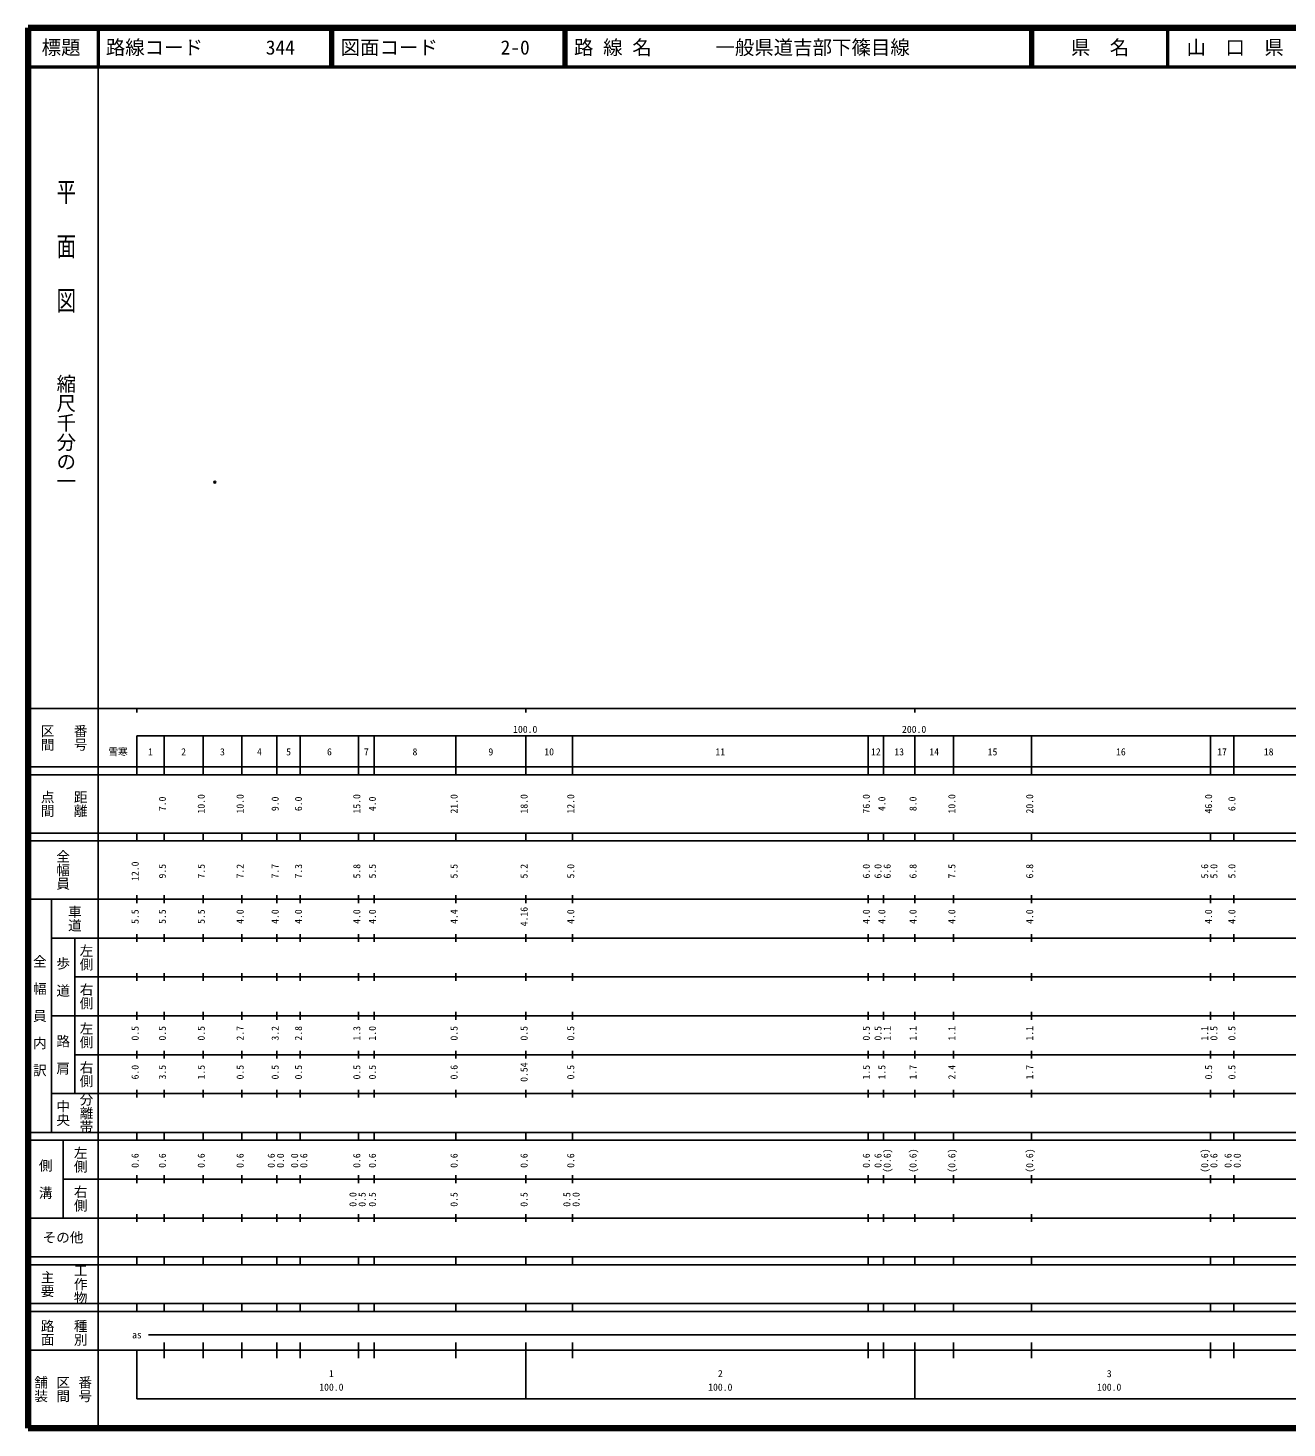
# Model space of a CAD drawing. Units: millimetres on the paper. Extents: x 40 to 680, y 20 to 380.
# Drawn here: x 40 to 363.7, y 20 to 380 of the extents above; entities that cross this region are included whole.
import ezdxf
from ezdxf.enums import TextEntityAlignment as Align

# ---------------------------------------------------------------- set-up
doc = ezdxf.new("R2010")
doc.units = ezdxf.units.MM
doc.header["$PDMODE"] = 32
doc.header["$PDSIZE"] = 0.5
doc.layers.add('M-OTRS', color=6, linetype='Continuous')
doc.layers.add('M-TTL-TXT', color=7, linetype='Continuous')
for name, color, linetype, lineweight in [('M-TTL', 2, 'Continuous', 140), ('M-TTL-BAND', 7, 'Continuous', 25), ('M-TTL-LINE', 7, 'Continuous', 50)]:
    doc.layers.add(name, color=color, linetype=linetype, lineweight=lineweight)
doc.styles.add('@ＭＳ ゴシック', font='')
doc.styles.add('ＭＳ ゴシック', font='')
doc.styles.get('@ＭＳ ゴシック').set_extended_font_data('@MS Gothic')
doc.styles.get('ＭＳ ゴシック').set_extended_font_data('MS Gothic')

msp = doc.modelspace()

# ---------------------------------------------------------------- linework, layer by layer
at = {"layer": 'M-OTRS'}
msp.add_point((88.004, 263.183), dxfattribs=at)
at = {"layer": 'M-TTL'}
for p, q in [((40, 380), (40, 20)), ((680, 380), (40, 380)), ((40, 20), (680, 20))]:
    msp.add_line(p, q, dxfattribs=at)
at = {"layer": 'M-TTL-BAND'}
for p, q in [((58, 370), (58, 20)), ((40, 205), (579, 205)), ((68, 205), (68, 204)), ((168, 205), (168, 204)), ((268, 205), (268, 204)), ((68, 198), (579, 198)), ((68, 198), (68, 188)), ((75, 188), (75, 198)), ((85, 188), (85, 198)), ((95, 188), (95, 198)), ((104, 188), (104, 198)), ((110, 188), (110, 198)), ((125, 188), (125, 198)), ((129, 188), (129, 198)), ((150, 188), (150, 198)), ((168, 188), (168, 198)), ((180, 188), (180, 198)), ((256, 188), (256, 198)), ((260, 188), (260, 198)), ((268, 188), (268, 198)), ((278, 188), (278, 198)), ((298, 188), (298, 198)), ((344, 188), (344, 198)), ((350, 188), (350, 198)), ((40, 190), (579, 190)), ((40, 188), (579, 188)), ((40, 173), (579, 173)), ((68, 171), (68, 173)), ((75, 171), (75, 173)), ((85, 171), (85, 173)), ((95, 171), (95, 173)), ((104, 171), (104, 173)), ((110, 171), (110, 173)), ((125, 171), (125, 173)), ((129, 171), (129, 173)), ((150, 171), (150, 173)), ((168, 171), (168, 173)), ((180, 171), (180, 173)), ((256, 171), (256, 173)), ((260, 171), (260, 173)), ((268, 171), (268, 173)), ((278, 171), (278, 173)), ((298, 171), (298, 173)), ((344, 171), (344, 173)), ((350, 171), (350, 173)), ((40, 171), (579, 171)), ((40, 156), (579, 156)), ((46, 96), (46, 156)), ((68, 155), (68, 157)), ((75, 155), (75, 157)), ((85, 155), (85, 157)), ((95, 155), (95, 157)), ((104, 155), (104, 157)), ((110, 155), (110, 157)), ((125, 155), (125, 157)), ((129, 155), (129, 157)), ((150, 155), (150, 157)), ((168, 155), (168, 157)), ((180, 155), (180, 157)), ((256, 155), (256, 157)), ((260, 155), (260, 157)), ((268, 155), (268, 157)), ((278, 155), (278, 157)), ((298, 155), (298, 157)), ((344, 155), (344, 157)), ((350, 155), (350, 157)), ((46, 146), (579, 146)), ((52, 146), (52, 106)), ((68, 145), (68, 147)), ((75, 145), (75, 147)), ((85, 145), (85, 147)), ((95, 145), (95, 147)), ((104, 145), (104, 147)), ((110, 145), (110, 147)), ((125, 145), (125, 147)), ((129, 145), (129, 147)), ((150, 145), (150, 147)), ((168, 145), (168, 147)), ((180, 145), (180, 147)), ((256, 145), (256, 147)), ((260, 145), (260, 147)), ((268, 145), (268, 147)), ((278, 145), (278, 147)), ((298, 145), (298, 147)), ((344, 145), (344, 147)), ((350, 145), (350, 147)), ((68, 135), (68, 137)), ((75, 135), (75, 137)), ((85, 135), (85, 137)), ((95, 135), (95, 137)), ((104, 135), (104, 137)), ((110, 135), (110, 137)), ((125, 135), (125, 137)), ((129, 135), (129, 137)), ((150, 135), (150, 137)), ((168, 135), (168, 137)), ((180, 135), (180, 137)), ((256, 135), (256, 137)), ((260, 135), (260, 137)), ((268, 135), (268, 137)), ((278, 135), (278, 137)), ((298, 135), (298, 137)), ((344, 135), (344, 137)), ((350, 135), (350, 137)), ((52, 136), (579, 136)), ((46, 126), (579, 126)), ((68, 125), (68, 127)), ((75, 125), (75, 127)), ((85, 125), (85, 127)), ((95, 125), (95, 127)), ((104, 125), (104, 127)), ((110, 125), (110, 127)), ((125, 125), (125, 127)), ((129, 125), (129, 127)), ((150, 125), (150, 127)), ((168, 125), (168, 127)), ((180, 125), (180, 127)), ((256, 125), (256, 127)), ((260, 125), (260, 127)), ((268, 125), (268, 127)), ((278, 125), (278, 127)), ((298, 125), (298, 127)), ((344, 125), (344, 127)), ((350, 125), (350, 127)), ((52, 116), (579, 116)), ((68, 115), (68, 117)), ((75, 115), (75, 117)), ((85, 115), (85, 117)), ((95, 115), (95, 117)), ((104, 115), (104, 117)), ((110, 115), (110, 117)), ((125, 115), (125, 117)), ((129, 115), (129, 117)), ((150, 115), (150, 117)), ((168, 115), (168, 117)), ((180, 115), (180, 117)), ((256, 115), (256, 117)), ((260, 115), (260, 117)), ((268, 115), (268, 117)), ((278, 115), (278, 117)), ((298, 115), (298, 117)), ((344, 115), (344, 117)), ((350, 115), (350, 117)), ((46, 106), (579, 106)), ((68, 105), (68, 107)), ((75, 105), (75, 107)), ((85, 105), (85, 107)), ((95, 105), (95, 107)), ((104, 105), (104, 107)), ((110, 105), (110, 107)), ((125, 105), (125, 107)), ((129, 105), (129, 107)), ((150, 105), (150, 107)), ((168, 105), (168, 107)), ((180, 105), (180, 107)), ((256, 105), (256, 107)), ((260, 105), (260, 107)), ((268, 105), (268, 107)), ((278, 105), (278, 107)), ((298, 105), (298, 107)), ((344, 105), (344, 107)), ((350, 105), (350, 107)), ((40, 96), (579, 96)), ((40, 94), (579, 94)), ((49, 94), (49, 74)), ((68, 94), (68, 96)), ((75, 94), (75, 96)), ((85, 94), (85, 96)), ((95, 94), (95, 96)), ((104, 94), (104, 96)), ((110, 94), (110, 96)), ((125, 94), (125, 96)), ((129, 94), (129, 96)), ((150, 94), (150, 96)), ((168, 94), (168, 96)), ((180, 94), (180, 96)), ((256, 94), (256, 96)), ((260, 94), (260, 96)), ((268, 94), (268, 96)), ((278, 94), (278, 96)), ((298, 94), (298, 96)), ((344, 94), (344, 96)), ((350, 94), (350, 96)), ((49, 84), (579, 84)), ((68, 83), (68, 85)), ((75, 83), (75, 85)), ((85, 83), (85, 85)), ((95, 83), (95, 85)), ((104, 83), (104, 85)), ((110, 83), (110, 85)), ((125, 83), (125, 85)), ((129, 83), (129, 85)), ((150, 83), (150, 85)), ((168, 83), (168, 85)), ((180, 83), (180, 85)), ((256, 83), (256, 85)), ((260, 83), (260, 85)), ((268, 83), (268, 85)), ((278, 83), (278, 85)), ((298, 83), (298, 85)), ((344, 83), (344, 85)), ((350, 83), (350, 85)), ((40, 74), (579, 74)), ((68, 73), (68, 75)), ((75, 73), (75, 75)), ((85, 73), (85, 75)), ((95, 73), (95, 75)), ((104, 73), (104, 75)), ((110, 73), (110, 75)), ((125, 73), (125, 75)), ((129, 73), (129, 75)), ((150, 73), (150, 75)), ((168, 73), (168, 75)), ((180, 73), (180, 75)), ((256, 73), (256, 75)), ((260, 73), (260, 75)), ((268, 73), (268, 75)), ((278, 73), (278, 75)), ((298, 73), (298, 75)), ((344, 73), (344, 75)), ((350, 73), (350, 75)), ((40, 64), (579, 64)), ((40, 62), (579, 62)), ((68, 62), (68, 64)), ((75, 62), (75, 64)), ((85, 62), (85, 64)), ((95, 62), (95, 64)), ((104, 62), (104, 64)), ((110, 62), (110, 64)), ((125, 62), (125, 64)), ((129, 62), (129, 64)), ((150, 62), (150, 64)), ((168, 62), (168, 64)), ((180, 62), (180, 64)), ((256, 62), (256, 64)), ((260, 62), (260, 64)), ((268, 62), (268, 64)), ((278, 62), (278, 64)), ((298, 62), (298, 64)), ((344, 62), (344, 64)), ((350, 62), (350, 64)), ((40, 52), (579, 52)), ((68, 50), (68, 52)), ((75, 50), (75, 52)), ((85, 50), (85, 52)), ((95, 50), (95, 52)), ((104, 50), (104, 52)), ((110, 50), (110, 52)), ((125, 50), (125, 52)), ((129, 50), (129, 52)), ((150, 50), (150, 52)), ((168, 50), (168, 52)), ((180, 50), (180, 52)), ((256, 50), (256, 52)), ((260, 50), (260, 52)), ((268, 50), (268, 52)), ((278, 50), (278, 52)), ((298, 50), (298, 52)), ((344, 50), (344, 52)), ((350, 50), (350, 52)), ((40, 50), (579, 50)), ((71, 44), (565, 44)), ((40, 40), (579, 40)), ((68, 40), (68, 27.5)), ((75, 38), (75, 42)), ((85, 38), (85, 42)), ((95, 38), (95, 42)), ((104, 38), (104, 42)), ((110, 38), (110, 42)), ((125, 38), (125, 42)), ((129, 38), (129, 42)), ((150, 38), (150, 42)), ((168, 27.5), (168, 42)), ((180, 38), (180, 42)), ((256, 38), (256, 42)), ((260, 38), (260, 42)), ((268, 27.5), (268, 42)), ((278, 38), (278, 42)), ((298, 38), (298, 42)), ((344, 38), (344, 42)), ((350, 38), (350, 42)), ((68, 27.5), (579, 27.5))]:
    msp.add_line(p, q, dxfattribs=at)
at = {"layer": 'M-TTL-LINE'}
for p, q in [((58, 380), (58, 370)), ((117.75, 380), (117.75, 370)), ((118.25, 380), (118.25, 370)), ((177.75, 380), (177.75, 370)), ((178.25, 380), (178.25, 370)), ((297.75, 380), (297.75, 370)), ((298.25, 380), (298.25, 370)), ((333, 380), (333, 370)), ((40, 370), (680, 370))]:
    msp.add_line(p, q, dxfattribs=at)

# ---------------------------------------------------------------- texts
at = {"layer": 'M-TTL-BAND', "style": '@ＭＳ ゴシック', "width": 1.4}
msp.add_text('平  面  図', height=3.666, rotation=270, dxfattribs=at).set_placement((49.777, 306.475), align=Align.MIDDLE_RIGHT)
at = {"layer": 'M-TTL-BAND', "style": '@ＭＳ ゴシック'}
msp.add_text('縮尺千分の一', height=3.666, rotation=270, dxfattribs=at).set_placement((49.777, 261.03), align=Align.MIDDLE_RIGHT)
for s, p in [('区間', (45, 197.5)), ('番号', (53.5, 197.5)), ('点間', (45, 180.5)), ('距離', (53.5, 180.5)), ('全幅員', (49, 163.5)), ('車道', (52, 151)), ('左側', (55, 141)), ('全\u3000幅\u3000員\u3000内\u3000訳', (43, 126)), ('歩\u3000道', (49, 136)), ('右側', (55, 131)), ('左側', (55, 121)), ('路\u3000肩', (49, 116)), ('右側', (55, 111)), ('分離帯', (55, 101)), ('中央', (49, 101)), ('左側', (53.5, 89)), ('側\u3000溝', (44.5, 84)), ('右側', (53.5, 79)), ('工作物', (53.5, 57)), ('主要', (45, 57)), ('路面', (45, 44.5)), ('種別', (53.5, 44.5)), ('舗装', (43.333, 30)), ('区間', (49, 30)), ('番号', (54.667, 30))]:
    msp.add_text(s, height=2.566, rotation=270, dxfattribs=at).set_placement(p, align=Align.MIDDLE_CENTER)
at = {"layer": 'M-TTL-BAND', "style": 'ＭＳ ゴシック'}
for s, p in [('100.0', (167.844, 198.195)), ('200.0', (267.844, 198.195)), ('雪寒', (63.151, 192.405)), ('1', (71.5, 192.405)), ('2', (80, 192.405)), ('3', (90, 192.405)), ('4', (99.5, 192.405)), ('5', (107, 192.405)), ('6', (117.5, 192.405)), ('7', (127, 192.405)), ('8', (139.5, 192.405)), ('9', (159, 192.405)), ('10', (174, 192.405)), ('11', (218, 192.405)), ('12', (258, 192.405)), ('13', (264, 192.405)), ('14', (273, 192.405)), ('15', (288, 192.405)), ('16', (321, 192.405)), ('17', (347, 192.405)), ('18', (359, 192.405)), ('as', (68, 42.5)), ('1', (118, 32.523)), ('2', (218, 32.523)), ('3', (318, 32.523)), ('100.0', (118, 29.033)), ('100.0', (218, 29.033)), ('100.0', (318, 29.033))]:
    msp.add_text(s, height=1.833, dxfattribs=at).set_placement(p, align=Align.BOTTOM_CENTER)
for s, p in [('7.0', (76, 180.5)), ('10.0', (86, 180.5)), ('10.0', (96, 180.5)), ('9.0', (105, 180.5)), ('6.0', (111, 180.5)), ('15.0', (126, 180.5)), ('4.0', (130, 180.5)), ('21.0', (151, 180.5)), ('18.0', (169, 180.5)), ('12.0', (181, 180.5)), ('76.0', (257, 180.5)), ('4.0', (261, 180.5)), ('8.0', (269, 180.5)), ('10.0', (279, 180.5)), ('20.0', (299, 180.5)), ('46.0', (345, 180.5)), ('6.0', (351, 180.5)), ('12.0', (69, 163.174)), ('9.5', (76, 163.174)), ('7.5', (86, 163.174)), ('7.2', (96, 163.174)), ('7.7', (105, 163.174)), ('7.3', (111, 163.174)), ('5.8', (126, 163.174)), ('5.5', (130, 163.174)), ('5.5', (151, 163.174)), ('5.2', (169, 163.174)), ('5.0', (181, 163.174)), ('6.0', (257, 163.174)), ('6.0', (260, 163.174)), ('6.6', (262.37, 163.174)), ('6.8', (269, 163.174)), ('7.5', (279, 163.174)), ('6.8', (299, 163.174)), ('5.6', (344, 163.174)), ('5.0', (346.37, 163.174)), ('5.0', (351, 163.174)), ('5.5', (69, 151.5)), ('5.5', (76, 151.5)), ('5.5', (86, 151.5)), ('4.0', (96, 151.5)), ('4.0', (105, 151.5)), ('4.0', (111, 151.5)), ('4.0', (126, 151.5)), ('4.0', (130, 151.5)), ('4.4', (151, 151.5)), ('4.16', (169, 151.5)), ('4.0', (181, 151.5)), ('4.0', (257, 151.5)), ('4.0', (261, 151.5)), ('4.0', (269, 151.5)), ('4.0', (279, 151.5)), ('4.0', (299, 151.5)), ('4.0', (345, 151.5)), ('4.0', (351, 151.5)), ('0.5', (69, 121.5)), ('0.5', (76, 121.5)), ('0.5', (86, 121.5)), ('2.7', (96, 121.5)), ('3.2', (105, 121.5)), ('2.8', (111, 121.5)), ('1.3', (126, 121.5)), ('1.0', (130, 121.5)), ('0.5', (151, 121.5)), ('0.5', (169, 121.5)), ('0.5', (181, 121.5)), ('0.5', (257, 121.5)), ('0.5', (260, 121.5)), ('1.1', (262.37, 121.5)), ('1.1', (269, 121.5)), ('1.1', (279, 121.5)), ('1.1', (299, 121.5)), ('1.1', (344, 121.5)), ('0.5', (346.37, 121.5)), ('0.5', (351, 121.5)), ('6.0', (69, 111.5)), ('3.5', (76, 111.5)), ('1.5', (86, 111.5)), ('0.5', (96, 111.5)), ('0.5', (105, 111.5)), ('0.5', (111, 111.5)), ('0.5', (126, 111.5)), ('0.5', (130, 111.5)), ('0.6', (151, 111.5)), ('0.54', (169, 111.5)), ('0.5', (181, 111.5)), ('1.5', (257, 111.5)), ('1.5', (261, 111.5)), ('1.7', (269, 111.5)), ('2.4', (279, 111.5)), ('1.7', (299, 111.5)), ('0.5', (345, 111.5)), ('0.5', (351, 111.5)), ('0.6', (69, 88.764)), ('0.6', (76, 88.764)), ('0.6', (86, 88.764)), ('0.6', (96, 88.764)), ('0.6', (104, 88.764)), ('0.0', (106.37, 88.764)), ('0.0', (110, 88.764)), ('0.6', (112.37, 88.764)), ('0.6', (126, 88.764)), ('0.6', (130, 88.764)), ('0.6', (151, 88.764)), ('0.6', (169, 88.764)), ('0.6', (181, 88.764)), ('0.6', (257, 88.764)), ('0.6', (260, 88.764)), ('(0.6)', (262.37, 88.764)), ('(0.6)', (269, 88.764)), ('(0.6)', (279, 88.764)), ('(0.6)', (299, 88.764)), ('(0.6)', (344, 88.764)), ('0.6', (346.37, 88.764)), ('0.6', (350, 88.764)), ('0.0', (352.37, 88.764)), ('0.0', (125, 78.764)), ('0.5', (127.37, 78.764)), ('0.5', (130, 78.764)), ('0.5', (151, 78.764)), ('0.5', (169, 78.764)), ('0.5', (180, 78.764)), ('0.0', (182.37, 78.764))]:
    msp.add_text(s, height=1.833, rotation=90, dxfattribs=at).set_placement(p, align=Align.BOTTOM_CENTER)
msp.add_text('その他', height=2.566, dxfattribs=at).set_placement((49, 69), align=Align.MIDDLE_CENTER)
at = {"layer": 'M-TTL-TXT', "style": 'ＭＳ ゴシック'}
for s, p in [('標題', (48.5, 375)), ('県\u3000名', (315.625, 375)), ('山\u3000口\u3000県', (350.375, 375))]:
    msp.add_text(s, height=3.666, dxfattribs=at).set_placement(p, align=Align.MIDDLE_CENTER)
for s, p in [('路線コード', (60, 375)), ('344', (101.142, 375)), ('図面コード', (120.38, 375)), ('2-0', (161.521, 375)), ('路 線 名', (180.38, 375)), ('一般県道吉部下篠目線', (216.734, 375))]:
    msp.add_text(s, height=3.666, dxfattribs=at).set_placement(p, align=Align.MIDDLE_LEFT)

doc.saveas('drawing.dxf')
